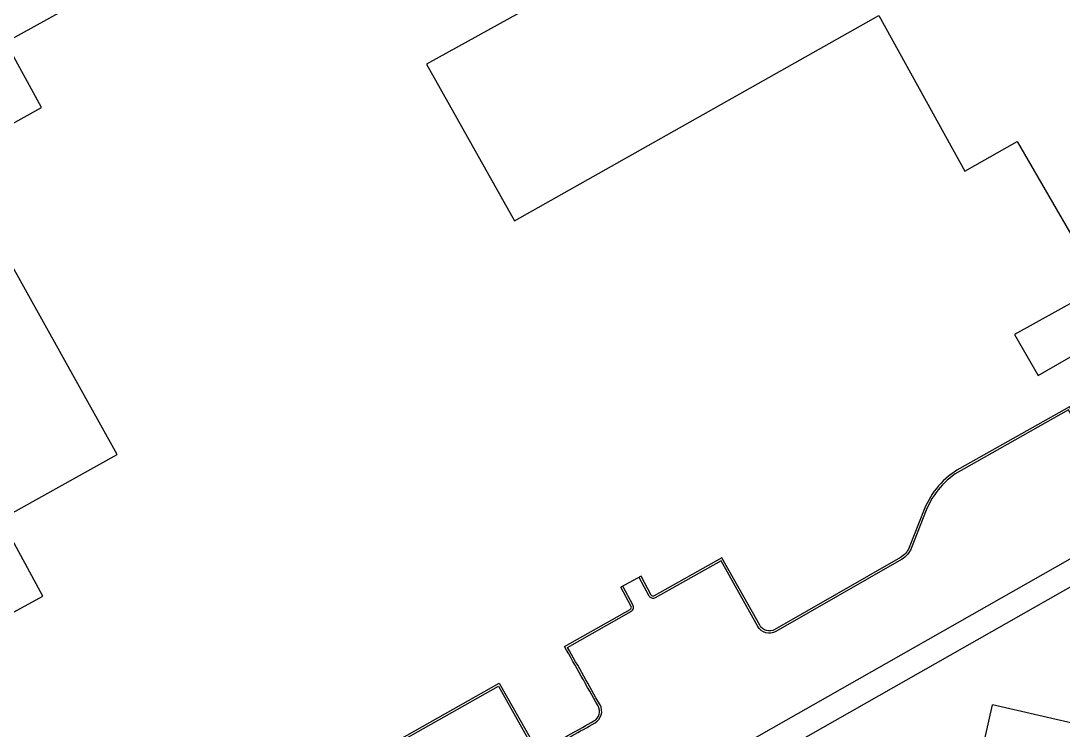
# Model space of a CAD drawing. Header units: feet. Extents: x -128 to 1593, y 35 to 1363.
# Drawn here: x 456.4 to 693.2, y 894.9 to 1055.9 of the extents above; entities that cross this region are included whole.
import ezdxf

# ---------------------------------------------------------------- set-up
doc = ezdxf.new("R2010")
doc.units = ezdxf.units.FT
doc.header["$LTSCALE"] = 0.7
doc.header["$MEASUREMENT"] = 0
for name, color, linetype in [('L-BLDG', 6, 'Continuous'), ('L-CURB', 250, 'Continuous'), ('L-PVMT', 250, 'Continuous')]:
    doc.layers.add(name, color=color, linetype=linetype)

msp = doc.modelspace()

# ---------------------------------------------------------------- linework, layer by layer
at = {"layer": 'L-BLDG'}
for points in [[(623.588147, 1087.556967), (548.56678, 1046.068279), (568.525147, 1010.534967), (651.286147, 1057.114967), (670.825147, 1021.823967), (682.732147, 1028.537967), (701.815147, 995.570967), (682.130147, 984.678967), (687.461417, 975.365012), (715.183147, 991.379967), (716.941147, 988.190967), (752.575147, 1007.836967), (746.100147, 1019.490967), (745.868147, 1019.299967), (669.152147, 1157.364967)], [(451.487147, 919.919967), (461.399147, 925.258967), (451.964147, 942.753967), (478.333147, 957.470967), (440.693147, 1024.917967), (461.090147, 1036.225967), (453.018147, 1051.067967), (527.403147, 1092.243967)]]:
    msp.add_lwpolyline(points, dxfattribs=at)
at = {"layer": 'L-CURB'}
for points in [[(779.005908, 1041.023049, -0.3984872647), (764.362963, 994.439052), (699.860024, 958.541634), (694.567138, 968.299158), (669.710625, 954.277571, 0.1716628229), (661.60039, 944.977808), (658.174897, 936.330472, -0.169926332), (656.228539, 934.083379), (627.66294, 917.714377, -0.4172835936), (624.237969, 918.663296), (615.647949, 934.024397), (600.273623, 925.343833, -0.4209936332), (599.586839, 925.543517), (597.31497, 929.793605)], [(399.69068, 789.660125), (408.157646, 794.438399, 0.4142135624), (409.864985, 800.569059), (402.416433, 813.767682), (473.882564, 853.974477), (481.477908, 840.517844, 0.4142135624), (484.883893, 839.569549), (500.361376, 848.305523, 0.4142135624), (501.30967, 851.711509), (493.690827, 865.209776), (565.101017, 905.515914), (572.709506, 892.035991, 0.4120000851), (576.098991, 891.078465, 0.0019483033), (586.587289, 896.947785, 0.4140788325), (587.535627, 900.353927, 0.0000394208), (579.917693, 913.850584), (594.843, 922.277626, 0.4074658419), (595.038125, 922.94873), (592.699251, 927.324168)]]:
    msp.add_lwpolyline(points, format="xyb", dxfattribs=at)
at = {"layer": 'L-PVMT'}
for p, q in [((780.325885, 982.38306), (571.268279, 863.607787)), ((597.314877, 929.79378), (592.699175, 927.324127)), ((673.899623, 886.473936), (677.130439, 900.605435))]:
    msp.add_line(p, q, dxfattribs=at)
for points in [[(802.844779, 1049.194072, -0.4140249975), (783.083869, 977.528461), (574.010132, 858.744023)], [(779.455291, 1041.242262, -0.3984872647), (764.606107, 994.002153), (699.661518, 957.858946), (694.370027, 967.613901), (669.956285, 953.842081, 0.1716628229), (662.065246, 944.793663), (658.639753, 936.146328, -0.169926332), (656.477133, 933.649557), (627.911534, 917.280555, -0.4172835936), (623.801568, 918.419258), (615.456591, 933.342161), (600.519453, 924.908439, -0.4209936329), (599.145885, 925.307806), (596.874016, 929.557895)], [(399.936271, 789.224596), (408.403386, 794.002954, 0.4142135624), (410.300429, 800.814799), (403.097943, 813.577401), (473.692564, 853.293885), (481.04248, 840.272075, 0.4142135624), (485.129662, 839.134121), (500.607145, 847.870095, 0.4142135624), (501.745098, 851.957278), (494.372024, 865.020117), (564.911358, 904.834717), (572.274078, 891.790222, 0.412000085), (576.341459, 890.641191, 0.0019483033), (586.833159, 896.512413, 0.4140788325), (587.971112, 900.599596, 0.0001844382), (580.597043, 913.659961), (595.08883, 921.842232, 0.407465842), (595.479079, 923.18444), (593.140112, 927.560053)]]:
    msp.add_lwpolyline(points, format="xyb", dxfattribs=at)
msp.add_lwpolyline([(729.744473, 924.080953), (725.53909, 905.684992), (707.99176, 909.696374), (706.208923, 901.897561), (699.870187, 903.346619), (698.147513, 895.800856), (677.130439, 900.605435)], dxfattribs=at)

doc.saveas('drawing.dxf')
